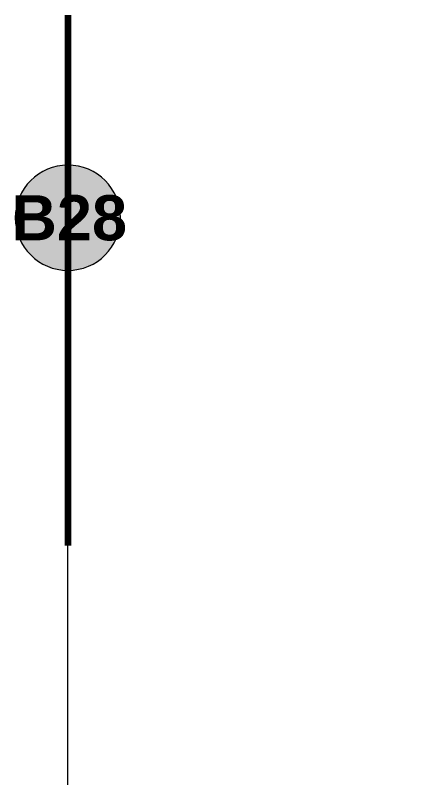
# Model space of a CAD drawing. Header units: metres. Extents: x 101 to 346, y 66 to 213.
# Drawn here: x 104.06 to 106.71, y 100.6 to 105.67 of the extents above; entities that cross this region are included whole.
import ezdxf

# ---------------------------------------------------------------- set-up
doc = ezdxf.new("R2010")
doc.units = ezdxf.units.M
doc.header["$MEASUREMENT"] = 0
doc.linetypes.add('Strichpunktlinie', pattern=[0.006703, 0.003528, -0.001764, 0, -0.001411])
for name, color, linetype in [('00  Raster', 7, 'Continuous'), ('00  Raster_Deckschraffur', 7, 'Continuous'), ('30  Grundstück Grenze', 7, 'Continuous')]:
    doc.layers.add(name, color=color, linetype=linetype)
doc.styles.add('ERSTELLTER_STIL_2', font='arial.ttf')

msp = doc.modelspace()

# ---------------------------------------------------------------- hatches: boundary and pattern name
at = {"layer": '00  Raster_Deckschraffur', "linetype": 'Continuous', "lineweight": 0, "true_color": 0xffffff}
msp.add_hatch(color=7, dxfattribs=at).paths.add_polyline_path([(104.4054, 104.6769, 1), (104.4054, 103.9769, 1)])

# ---------------------------------------------------------------- linework, layer by layer
at = {"layer": '00  Raster', "color": 7, "linetype": 'Strichpunktlinie', "lineweight": 13, "ltscale": 1000}
for p, q in [((104.4054, 102.9769), (104.4054, 103.9769)), ((104.4054, 79.3072), (104.4054, 102.9769)), ((104.4054, 102.9769), (104.4054, 102.9769))]:
    msp.add_line(p, q, dxfattribs=at)
at = {"layer": '00  Raster', "color": 7, "linetype": 'Continuous', "lineweight": 13, "ltscale": 1000, "flags": 128}
msp.add_lwpolyline([(104.4054, 104.6769, 1), (104.4054, 103.9769, 1)], format="xyb", close=True, dxfattribs=at)
at = {"layer": '00  Raster', "color": 7, "linetype": 'Strichpunktlinie', "lineweight": 13, "ltscale": 1000}
msp.add_point((104.4054, 102.9769), dxfattribs=at)
at = {"layer": '30  Grundstück Grenze', "color": 1, "linetype": 'Strichpunktlinie', "lineweight": 100, "ltscale": 1000, "flags": 128}
msp.add_lwpolyline([(104.4055, 105.674), (104.4054, 84.649), (107.4066, 79.3072)], dxfattribs=at)

# ---------------------------------------------------------------- texts
at = {"layer": '00  Raster', "color": 7, "linetype": 'Continuous', "lineweight": 13, "insert": (104.0296, 104.4769), "char_height": 0.3, "attachment_point": 1, "style": 'ERSTELLTER_STIL_2'}
msp.add_mtext('\\A1;{\\pql;\\pt0;\\fArial|b1|i0|c0|p38;B28}', dxfattribs=at)

doc.saveas('drawing.dxf')
